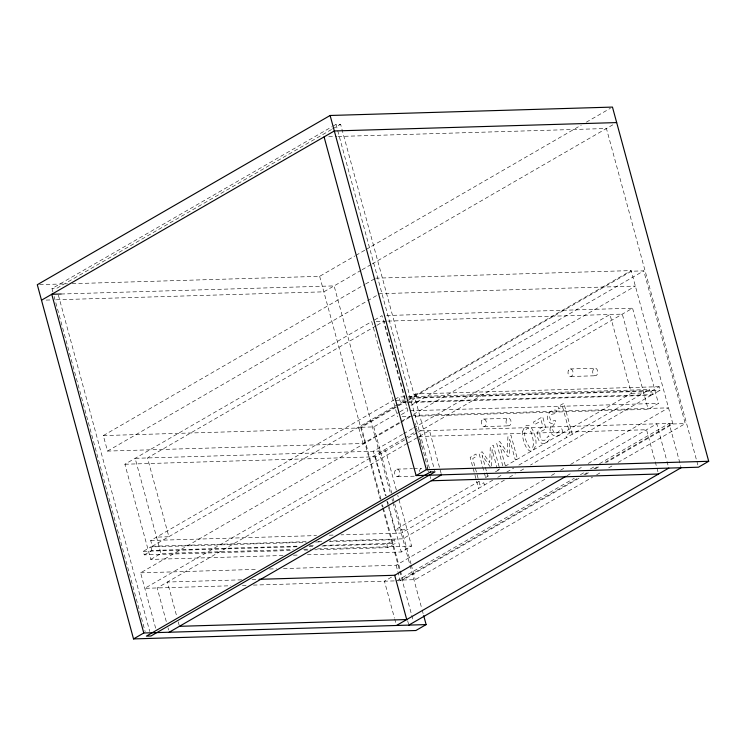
<?xml version="1.0" encoding="UTF-8"?>
<svg xmlns="http://www.w3.org/2000/svg" width="746" height="746" viewBox="0 0 746 746"><rect width="100%" height="100%" fill="white"/><g stroke="black" fill="none" stroke-linecap="round" stroke-linejoin="round"><path stroke-width="0.56" stroke-dasharray="3.73 2.8" d="M491.595 466.101L492.118 449.726L497.078 467.984M52.882 291.938L51.968 288.571L331.979 126.736M332.986 126.149L336.008 124.405L340.596 124.265L434.713 470.698M331.532 129.506L56.556 288.432L51.968 288.571M332.539 128.927L340.596 124.265M72.157 283.685L319.642 276.328L354.863 255.971M355.87 255.393L364.925 250.152M365.932 249.574L581.274 125.114M586.3 122.204L610.452 108.254M361.083 270.304L323.857 291.826L55.456 299.799M362.09 269.726L371.144 264.485M372.151 263.907L614.667 123.743M410.449 416.082L363.041 443.488L107.517 451.078L103.312 435.58L364.542 284.599M365.549 284.021L374.632 278.771M107.517 451.078L379.845 293.682L635.368 286.091L411.456 415.503M283.004 555.5L150.748 559.425L124.89 464.236L371.741 321.573L397.599 416.762M374.529 319.95L381.989 315.642L407.848 410.841L399.464 415.681M376.031 325.862L147.484 457.951L168.904 536.756L156.548 537.12M377.038 325.275L384.087 321.2L405.498 400.015L152.259 546.268L150.692 540.505L393.981 399.903M394.979 399.315L399.007 396.993L407.13 396.751M290.371 550.529L144.258 554.865L143.297 551.331L150.906 546.93L306.298 542.314M659.147 386.698L415.625 393.935L408.006 398.336L651.528 391.1L659.147 386.698L660.107 390.242L652.489 394.643L408.976 401.88L416.585 397.478L660.107 390.242M103.312 435.58L358.835 427.99L405.227 401.171M409.265 398.84L631.153 270.593L672.901 423.98L606.414 462.408M380.945 499.149L361.418 427.272L406.747 401.068M407.754 400.481L631.396 271.227L643.751 270.863L685.248 423.607L617.753 462.623M144.258 554.865L151.876 550.464L297.99 546.128M361.418 427.272L373.765 426.899L398.951 412.342M399.959 411.764L407.008 407.689M411.046 405.358L643.751 270.863M150.748 559.425L160.996 553.504L293.253 549.578M155.634 628.169L140.602 572.835L399.819 423.019M400.826 422.432L409.899 417.191M402.56 434.358L373.364 451.237L385.43 495.633M403.567 433.78L412.631 428.54M413.638 427.962L609.967 314.495L631.377 393.301L505.527 466.036M404.024 438.508L144.808 588.324L230.756 585.769M405.031 437.93L414.114 432.68M124.89 464.236L375.471 456.794L406.859 438.648M407.866 438.07L416.93 432.829M417.937 432.251L632.561 308.201L658.429 403.39L648.181 409.312L411.522 416.343M407.297 443.394L157.164 587.96L166.787 623.376M408.304 442.807L429.491 430.563L441.222 473.738M497.666 470.139L499.736 468.945M386.932 501.181L394.774 530.042L479.352 481.17M485.385 477.673L490.42 474.764M495.456 471.854L500.491 468.945M492.752 480.191L401.273 533.064L340.95 534.854M497.741 477.309L502.813 474.381M506.804 472.069L513.863 467.984M518.88 465.084L649.589 389.552L651.146 395.305L530.509 465.028M321.88 546.016L386.82 544.095L394.429 539.694L395.399 543.237L387.78 547.629L314.728 549.802M504.371 480.135L402.831 538.817L329.751 540.99M509.397 477.226L515.43 473.747M520.456 470.838L525.482 467.928M307.361 554.772L401.329 551.984L411.578 546.063L397.777 495.269M283.461 568.583L396.126 565.235L546.408 478.382M551.453 475.463L556.488 472.554M560.526 470.222L565.571 467.304M570.615 464.394L668.444 407.848L412.93 415.438M391.51 577.124L384.451 581.209L394.373 617.735M567.007 475.696L572.051 472.777M578.103 469.281L583.148 466.371M588.193 463.452L656.778 423.812L666.7 460.338M396.807 580.836L574.317 478.242M580.369 474.745L585.414 471.826M590.459 468.917L595.504 465.998M599.532 463.667L669.125 423.448L680.856 466.614M398.01 580.808L400.332 580.733L578.859 477.552M583.904 474.642L588.939 471.724M593.984 468.814L598.022 466.483M605.081 462.399L672.659 423.346L417.135 430.936L415.028 423.187M400.471 571.026L402.915 580.015L580.22 477.543M585.256 474.633L590.291 471.724M595.327 468.805L599.355 466.483M402.915 580.015L415.27 579.651L592.566 477.179M596.604 474.848L601.64 471.938M608.689 467.863L612.718 465.532M328.734 136.76L336.866 136.518M338.031 136.481L606.433 128.508L696.624 460.478M39.622 284.646L67.513 283.816M375.639 278.183L631.153 270.593M61.051 294.017L334.105 285.895L390.475 493.386M46.159 300.079L50.803 299.939M386.624 315.511L632.561 308.201M376.226 321.433L386.82 321.125M387.976 321.088L622.313 314.122L648.181 409.312M570.196 368.953L594.898 368.216M570.839 376.497L595.541 375.76M408.286 396.713L649.589 389.552M395.399 400.313L405.498 400.015M631.377 393.301L643.733 392.937M406.365 402.579L400.565 402.747L399.007 396.993M407.53 402.542L651.146 395.305M410.169 410.766L658.429 403.39M402.243 416.622L410.356 416.38M483.52 419.047L508.222 418.31M484.163 426.591L508.865 425.854M672.901 423.98L685.248 423.607M396.844 469.141L412.566 468.675M413.685 468.637L421.546 468.404M397.487 476.685L415.457 476.153M394.774 530.042L407.13 529.679M150.692 540.505L316.584 535.581M329.35 535.199L335.15 535.031M152.259 546.268L306.55 541.68M318.15 541.335L323.95 541.158M315.577 542.034L321.377 541.857M329.49 541.624L394.429 539.694M309.581 545.783L315.381 545.606M323.494 545.373L395.399 543.237M143.297 551.331L297.523 546.743M309.124 546.398L314.924 546.231M303.687 549.261L310.653 549.056M317.61 548.851L411.578 546.063M304.284 550.11L308.928 549.979M293.439 555.192L299.239 555.015M140.602 572.835L257.911 569.347M269.52 569.002L276.496 568.797M241.629 579.828L167.412 582.039L177.035 617.455M252.064 579.521L257.864 579.353M242.375 585.423L247.616 585.274M253.416 585.097L396.844 580.836M490.253 466.875L482.14 455.489L485.059 466.231M696.932 461.597L697.846 464.963M651.528 391.1L652.489 394.643M666.999 461.448L668.202 465.877M657.953 471.798L646.53 429.733L419.243 436.494L428.866 471.91M572.285 434.228L563.864 403.232L558.045 406.589L558.67 408.864L562.521 406.645L569.711 433.081L565.85 435.31L566.466 437.585M505.322 465.709L499.773 445.297L507.886 456.683L509.22 455.909L509.751 439.534L515.299 459.946L517.36 458.753L510.926 435.058L507.914 436.802L507.336 452.393L499.745 441.52L496.668 443.301L502.813 465.914M499.149 466.791L493.293 445.25L490.281 446.994L489.702 462.585L482.112 451.712L479.035 453.493L484.014 471.798M485.348 467.304L486.523 471.603M486.812 472.675L487.688 475.901L485.478 477.179L484.303 472.871M484.387 485.021L483.772 482.746L479.911 484.975L478.419 479.473M478.121 478.363L472.731 458.538L476.582 456.31L475.967 454.034L470.157 457.391L478.578 488.388M415.625 393.935L416.585 397.478M336.008 124.405L430.125 470.838M430.069 476.34L430.666 478.55M418.637 436.466L421.649 447.535M427.057 467.462L428.866 474.102M396.368 490.066L385.719 450.873L135.138 458.314L160.996 553.504M373.765 426.899L391.771 493.162M392.993 497.657L410.999 563.92M411.298 565.048L415.27 579.651M391.995 498.99L392.61 501.228M392.909 502.356L409.675 564.041M409.974 565.16L421.863 608.895M422.161 610.023L423.383 614.508M375.471 456.794L386.12 495.987M387.64 501.592L388.246 503.83M388.554 504.949L401.329 551.984M382.474 504.762L383.08 507.01M383.388 508.138L400.173 569.907M319.642 276.328L380.227 499.307M381.747 504.911L382.362 507.159M382.661 508.278L413.135 620.43M358.835 427.99L363.041 443.488M396.126 565.235L400.332 580.733M386.82 544.095L387.78 547.629M407.633 620.681L408.528 624.01M394.671 618.835L396.182 624.374M178.238 621.884L179.143 625.204M150.906 546.93L151.876 550.464M167.99 627.806L168.587 630.016M58.393 295.183L149.76 631.489M54.104 296.442L145.172 631.62M419.364 471.584A3.795 2.527 88.3 0 1 423.42 469.234M522.685 431.263C520.894 438.489 529.623 462.016 535.796 445.157C537.596 437.921 528.821 414.319 522.685 431.263M533.66 443.917L532.7 447.227L530.173 448.15C526.387 443.478 521.566 432.484 527.487 428.157L528.289 428.232C532.411 432.027 532.821 438.629 533.66 443.917M550.296 427.421C548.179 435.617 558.94 440.037 562.335 431.636C562.102 422.721 557.439 438.396 553.597 431.878C551.574 428.838 552.301 424.315 556.068 423.057L555.35 420.408L551.881 421.238A3.488 2.331 88.3 0 1 550.445 419.7C546.436 410.701 560.358 416.492 555.966 410.151C548.683 408.761 543.853 420.091 550.949 423.346L552.366 423.551L550.296 427.421M539.88 433.743L540.104 436.858L541.997 440.224L544.794 440.28L548.655 435.785L549.569 439.142C541.018 453.27 530.751 430.414 542.995 427.038L541.288 420.735L534.313 424.763L533.558 421.984L542.687 416.706L545.997 428.913L541.064 431.384L539.88 433.743M395.156 470.521A3.795 2.527 88.3 0 0 396.825 476.657A3.795 2.527 88.3 0 0 399.511 471.556A3.795 2.527 88.3 0 0 395.156 470.521M506.543 419.69A3.795 2.527 88.3 0 0 508.212 425.826A3.795 2.527 88.3 0 0 510.889 420.735A3.795 2.527 88.3 0 0 506.543 419.69M481.832 420.427A3.795 2.527 88.3 0 0 483.501 426.563A3.795 2.527 88.3 0 0 486.187 421.462A3.795 2.527 88.3 0 0 481.832 420.427M593.219 369.596A3.795 2.527 88.3 0 0 594.888 375.732A3.795 2.527 88.3 0 0 597.565 370.631A3.795 2.527 88.3 0 0 593.219 369.596M568.508 370.333A3.795 2.527 88.3 0 0 570.177 376.469A3.795 2.527 88.3 0 0 572.863 371.368A3.795 2.527 88.3 0 0 568.508 370.333"/><path stroke-width="1.12" d="M324.081 136.9L416.109 475.594L698.452 467.21L708.7 461.28L612.466 107.088L330.124 115.481L37.3 284.72L133.534 638.912L415.876 630.519L426.125 624.598L423.691 615.627M41.506 300.209L334.329 130.97L616.681 122.586M133.534 638.912L143.782 632.99L426.125 624.598M416.109 475.594L426.358 469.672L708.7 461.28M169.193 632.235L441.52 474.838M394.541 575.38L566 476.274M396.48 625.484L668.808 468.087M408.836 625.111L681.154 467.723M61.051 294.017L51.763 294.288L143.782 632.99M431.272 480.769L658.559 474.008M259.021 579.316L394.699 575.278L406.729 619.553L179.441 626.314M330.124 115.481L426.358 469.672M430.433 471.957L146.393 636.124L150.981 635.984L435.021 471.826L430.433 471.957"/></g></svg>
